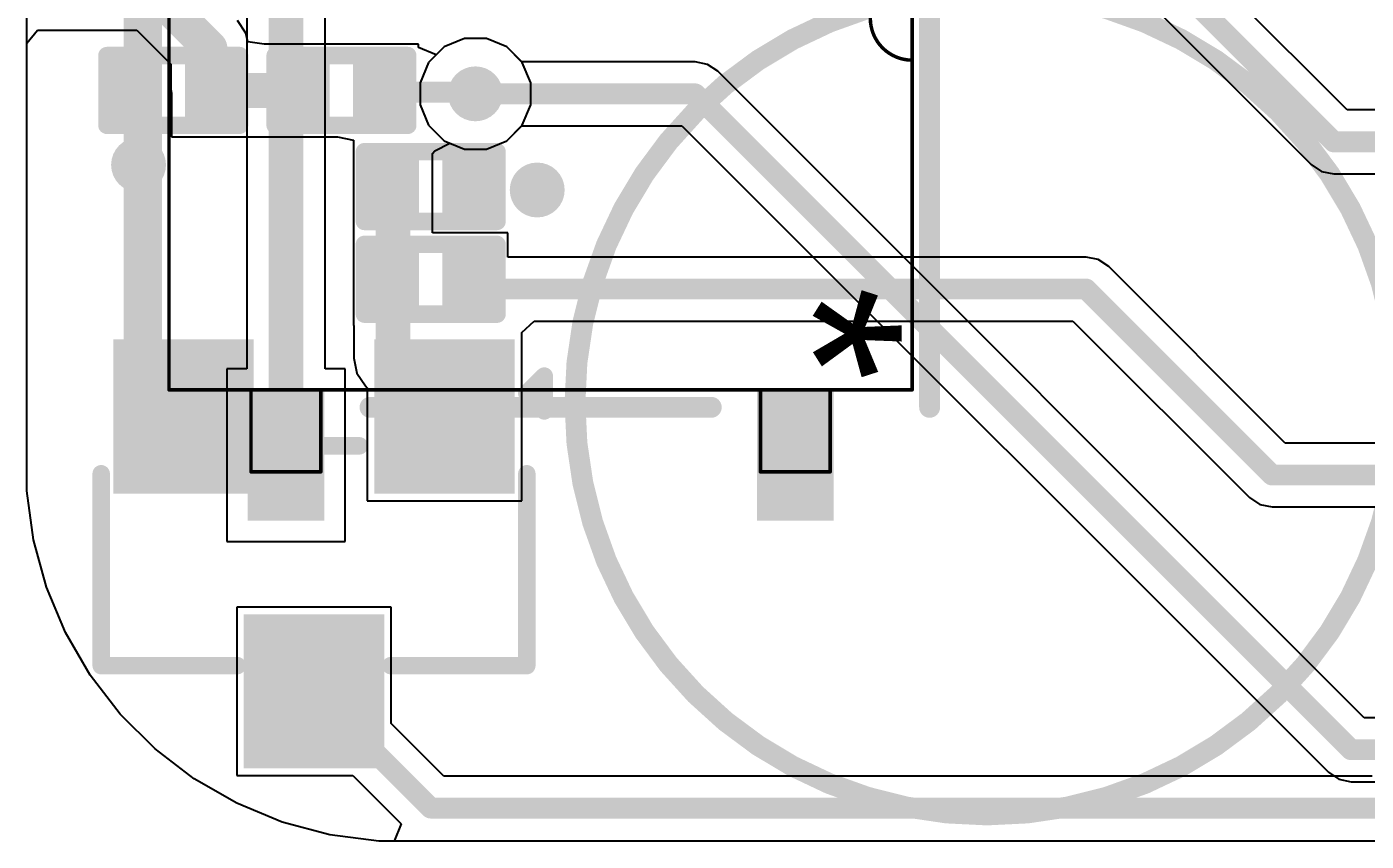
# Model space of a CAD drawing. Header units: inches. Extents: x -0.01 to 1.52, y -0.01 to 0.64.
# Drawn here: x 0.0102 to 0.3941, y 0.0102 to 0.2436 of the extents above; entities that cross this region are included whole.
import ezdxf

# ---------------------------------------------------------------- set-up
doc = ezdxf.new("R2010")
doc.units = ezdxf.units.IN
doc.header["$MEASUREMENT"] = 0
for name, color, linetype in [('Bottom Layer', 5, 'Continuous'), ('Bottom Overlay', 54, 'Continuous'), ('Bottom Paste', 16, 'Continuous'), ('Bottom Solder', 6, 'Continuous'), ('Mechanical 13', 56, 'Continuous'), ('Mechanical 15', 56, 'Continuous'), ('Top Layer', 1, 'Continuous'), ('Top Overlay', 2, 'Continuous'), ('Top Paste', 8, 'Continuous'), ('Top Solder', 216, 'Continuous'), ('Via Holes', 16, 'Continuous')]:
    doc.layers.add(name, color=color, linetype=linetype)
doc.styles.add('Arial', font='', dxfattribs={"height": 0.2})
doc.styles.get('Arial').set_extended_font_data('Arial')

# ---------------------------------------------------------------- blocks, each defined once
blk = doc.blocks.new('SMT_FS_B_1')
at = {"layer": 'Bottom Layer'}
for points in [[(-0.144, 0.084), (-0.1065, 0.084), (-0.1065, 0.062), (-0.144, 0.062)], [(0.1065, 0.084), (0.144, 0.084), (0.144, 0.062), (0.1065, 0.062)], [(-0.144, -0.062), (-0.1065, -0.062), (-0.1065, -0.084), (-0.144, -0.084)], [(0.1065, -0.062), (0.144, -0.062), (0.144, -0.084), (0.1065, -0.084)]]:
    blk.add_hatch(color=5, dxfattribs=at).paths.add_polyline_path(points)
at = {"layer": 'Bottom Paste'}
for points in [[(-0.144, 0.084), (-0.1065, 0.084), (-0.1065, 0.062), (-0.144, 0.062)], [(0.1065, 0.084), (0.144, 0.084), (0.144, 0.062), (0.1065, 0.062)], [(-0.144, -0.062), (-0.1065, -0.062), (-0.1065, -0.084), (-0.144, -0.084)], [(0.1065, -0.062), (0.144, -0.062), (0.144, -0.084), (0.1065, -0.084)]]:
    blk.add_hatch(color=16, dxfattribs=at).paths.add_polyline_path(points)
at = {"layer": 'Bottom Solder'}
for points in [[(-0.144, 0.084), (-0.1065, 0.084), (-0.1065, 0.062), (-0.144, 0.062)], [(0.1065, 0.084), (0.144, 0.084), (0.144, 0.062), (0.1065, 0.062)], [(-0.144, -0.062), (-0.1065, -0.062), (-0.1065, -0.084), (-0.144, -0.084)], [(0.1065, -0.062), (0.144, -0.062), (0.144, -0.084), (0.1065, -0.084)]]:
    blk.add_hatch(color=6, dxfattribs=at).paths.add_polyline_path(points)
at = {"layer": 'Bottom Overlay'}
for points in [[(-0.1115, 0.1115, 0.006, 0.006, 0), (0.1115, 0.1115, 0.006, 0.006, 0)], [(-0.1115, 0.0489, 0.006, 0.006, 0), (-0.1115, -0.0489, 0.006, 0.006, 0)], [(0.1115, 0.0489, 0.006, 0.006, 0), (0.1115, -0.0489, 0.006, 0.006, 0)], [(-0.1115, -0.1115, 0.006, 0.006, 0), (0.1115, -0.1115, 0.006, 0.006, 0)]]:
    blk.add_lwpolyline(points, format="xyseb", dxfattribs=at)
for points in [[(-0.113, 0.1115, 0.003, 0.003, 1), (-0.11, 0.1115, 0.003, 0.003, 1)], [(0.11, 0.1115, 0.003, 0.003, 1), (0.113, 0.1115, 0.003, 0.003, 1)], [(-0.113, 0.0489, 0.003, 0.003, 1), (-0.11, 0.0489, 0.003, 0.003, 1)], [(0.11, 0.0489, 0.003, 0.003, 1), (0.113, 0.0489, 0.003, 0.003, 1)], [(-0.113, -0.0489, 0.003, 0.003, 1), (-0.11, -0.0489, 0.003, 0.003, 1)], [(0.11, -0.0489, 0.003, 0.003, 1), (0.113, -0.0489, 0.003, 0.003, 1)], [(-0.113, -0.1115, 0.003, 0.003, 1), (-0.11, -0.1115, 0.003, 0.003, 1)], [(0.11, -0.1115, 0.003, 0.003, 1), (0.113, -0.1115, 0.003, 0.003, 1)]]:
    blk.add_lwpolyline(points, format="xyseb", close=True, dxfattribs=at)
at = {"layer": 'Mechanical 13'}
for points in [[(-0.1065, 0.1065, 0.001, 0.001, 0), (-0.1065, -0.1065, 0.001, 0.001, 0)], [(-0.1065, 0.1065, 0.001, 0.001, 0), (0.1065, 0.1065, 0.001, 0.001, 0)], [(0.1065, 0.1065, 0.001, 0.001, 0), (0.1065, -0.1065, 0.001, 0.001, 0)], [(-0.13, 0.083, 0.001, 0.001, 0), (-0.1065, 0.083, 0.001, 0.001, 0)], [(-0.13, 0.083, 0.001, 0.001, 0), (-0.13, 0.063, 0.001, 0.001, 0)], [(-0.1065, 0.083, 0.001, 0.001, 0), (-0.1065, 0.063, 0.001, 0.001, 0)], [(0.1065, 0.083, 0.001, 0.001, 0), (0.13, 0.083, 0.001, 0.001, 0)], [(0.1065, 0.083, 0.001, 0.001, 0), (0.1065, 0.063, 0.001, 0.001, 0)], [(0.13, 0.083, 0.001, 0.001, 0), (0.13, 0.063, 0.001, 0.001, 0)], [(-0.13, 0.063, 0.001, 0.001, 0), (-0.1065, 0.063, 0.001, 0.001, 0)], [(0.1065, 0.063, 0.001, 0.001, 0), (0.13, 0.063, 0.001, 0.001, 0)], [(-0.13, -0.063, 0.001, 0.001, 0), (-0.1065, -0.063, 0.001, 0.001, 0)], [(-0.13, -0.063, 0.001, 0.001, 0), (-0.13, -0.083, 0.001, 0.001, 0)], [(-0.1065, -0.063, 0.001, 0.001, 0), (-0.1065, -0.083, 0.001, 0.001, 0)], [(0.1065, -0.063, 0.001, 0.001, 0), (0.13, -0.063, 0.001, 0.001, 0)], [(0.1065, -0.063, 0.001, 0.001, 0), (0.1065, -0.083, 0.001, 0.001, 0)], [(0.13, -0.063, 0.001, 0.001, 0), (0.13, -0.083, 0.001, 0.001, 0)], [(-0.13, -0.083, 0.001, 0.001, 0), (-0.1065, -0.083, 0.001, 0.001, 0)], [(0.1065, -0.083, 0.001, 0.001, 0), (0.13, -0.083, 0.001, 0.001, 0)], [(-0.012, -0.1065, 0.001, 0.001, -1), (0.012, -0.1065, 0.001, 0.001, 0)], [(-0.1065, -0.1065, 0.001, 0.001, 0), (0.1065, -0.1065, 0.001, 0.001, 0)]]:
    blk.add_lwpolyline(points, format="xyseb", dxfattribs=at)
for points in [[(-0.10675, 0.1065, 0.0005, 0.0005, 1), (-0.10625, 0.1065, 0.0005, 0.0005, 1)], [(-0.10675, 0.1065, 0.0005, 0.0005, 1), (-0.10625, 0.1065, 0.0005, 0.0005, 1)], [(0.10625, 0.1065, 0.0005, 0.0005, 1), (0.10675, 0.1065, 0.0005, 0.0005, 1)], [(0.10625, 0.1065, 0.0005, 0.0005, 1), (0.10675, 0.1065, 0.0005, 0.0005, 1)], [(-0.13025, 0.083, 0.0005, 0.0005, 1), (-0.12975, 0.083, 0.0005, 0.0005, 1)], [(-0.13025, 0.083, 0.0005, 0.0005, 1), (-0.12975, 0.083, 0.0005, 0.0005, 1)], [(-0.10675, 0.083, 0.0005, 0.0005, 1), (-0.10625, 0.083, 0.0005, 0.0005, 1)], [(-0.10675, 0.083, 0.0005, 0.0005, 1), (-0.10625, 0.083, 0.0005, 0.0005, 1)], [(0.10625, 0.083, 0.0005, 0.0005, 1), (0.10675, 0.083, 0.0005, 0.0005, 1)], [(0.10625, 0.083, 0.0005, 0.0005, 1), (0.10675, 0.083, 0.0005, 0.0005, 1)], [(0.12975, 0.083, 0.0005, 0.0005, 1), (0.13025, 0.083, 0.0005, 0.0005, 1)], [(0.12975, 0.083, 0.0005, 0.0005, 1), (0.13025, 0.083, 0.0005, 0.0005, 1)], [(-0.13025, 0.063, 0.0005, 0.0005, 1), (-0.12975, 0.063, 0.0005, 0.0005, 1)], [(-0.13025, 0.063, 0.0005, 0.0005, 1), (-0.12975, 0.063, 0.0005, 0.0005, 1)], [(-0.10675, 0.063, 0.0005, 0.0005, 1), (-0.10625, 0.063, 0.0005, 0.0005, 1)], [(-0.10675, 0.063, 0.0005, 0.0005, 1), (-0.10625, 0.063, 0.0005, 0.0005, 1)], [(0.10625, 0.063, 0.0005, 0.0005, 1), (0.10675, 0.063, 0.0005, 0.0005, 1)], [(0.10625, 0.063, 0.0005, 0.0005, 1), (0.10675, 0.063, 0.0005, 0.0005, 1)], [(0.12975, 0.063, 0.0005, 0.0005, 1), (0.13025, 0.063, 0.0005, 0.0005, 1)], [(0.12975, 0.063, 0.0005, 0.0005, 1), (0.13025, 0.063, 0.0005, 0.0005, 1)], [(-0.13025, -0.063, 0.0005, 0.0005, 1), (-0.12975, -0.063, 0.0005, 0.0005, 1)], [(-0.13025, -0.063, 0.0005, 0.0005, 1), (-0.12975, -0.063, 0.0005, 0.0005, 1)], [(-0.10675, -0.063, 0.0005, 0.0005, 1), (-0.10625, -0.063, 0.0005, 0.0005, 1)], [(-0.10675, -0.063, 0.0005, 0.0005, 1), (-0.10625, -0.063, 0.0005, 0.0005, 1)], [(0.10625, -0.063, 0.0005, 0.0005, 1), (0.10675, -0.063, 0.0005, 0.0005, 1)], [(0.10625, -0.063, 0.0005, 0.0005, 1), (0.10675, -0.063, 0.0005, 0.0005, 1)], [(0.12975, -0.063, 0.0005, 0.0005, 1), (0.13025, -0.063, 0.0005, 0.0005, 1)], [(0.12975, -0.063, 0.0005, 0.0005, 1), (0.13025, -0.063, 0.0005, 0.0005, 1)], [(-0.13025, -0.083, 0.0005, 0.0005, 1), (-0.12975, -0.083, 0.0005, 0.0005, 1)], [(-0.13025, -0.083, 0.0005, 0.0005, 1), (-0.12975, -0.083, 0.0005, 0.0005, 1)], [(-0.10675, -0.083, 0.0005, 0.0005, 1), (-0.10625, -0.083, 0.0005, 0.0005, 1)], [(-0.10675, -0.083, 0.0005, 0.0005, 1), (-0.10625, -0.083, 0.0005, 0.0005, 1)], [(0.10625, -0.083, 0.0005, 0.0005, 1), (0.10675, -0.083, 0.0005, 0.0005, 1)], [(0.10625, -0.083, 0.0005, 0.0005, 1), (0.10675, -0.083, 0.0005, 0.0005, 1)], [(0.12975, -0.083, 0.0005, 0.0005, 1), (0.13025, -0.083, 0.0005, 0.0005, 1)], [(0.12975, -0.083, 0.0005, 0.0005, 1), (0.13025, -0.083, 0.0005, 0.0005, 1)], [(-0.10675, -0.1065, 0.0005, 0.0005, 1), (-0.10625, -0.1065, 0.0005, 0.0005, 1)], [(-0.10675, -0.1065, 0.0005, 0.0005, 1), (-0.10625, -0.1065, 0.0005, 0.0005, 1)], [(-0.01225, -0.1065, 0.0005, 0.0005, 1), (-0.01175, -0.1065, 0.0005, 0.0005, 1)], [(0.01175, -0.1065, 0.0005, 0.0005, 1), (0.01225, -0.1065, 0.0005, 0.0005, 1)], [(0.10625, -0.1065, 0.0005, 0.0005, 1), (0.10675, -0.1065, 0.0005, 0.0005, 1)], [(0.10625, -0.1065, 0.0005, 0.0005, 1), (0.10675, -0.1065, 0.0005, 0.0005, 1)]]:
    blk.add_lwpolyline(points, format="xyseb", close=True, dxfattribs=at)
at = {"layer": 'Mechanical 15'}
blk.add_lwpolyline([(-0.1165, 0.1165, 0.006, 0.006, 0), (0.1165, 0.1165, 0.006, 0.006, 0)], format="xyseb", dxfattribs=at)
for points in [[(-0.118, 0.1165, 0.003, 0.003, 1), (-0.115, 0.1165, 0.003, 0.003, 1)], [(0.115, 0.1165, 0.003, 0.003, 1), (0.118, 0.1165, 0.003, 0.003, 1)]]:
    blk.add_lwpolyline(points, format="xyseb", close=True, dxfattribs=at)
at = {"layer": 'Mechanical 13', "style": 'Arial', "text_generation_flag": 2}
blk.add_text('*', height=0.05, rotation=180, dxfattribs=at).set_placement((-0.104, -0.0535))
blk = doc.blocks.new('SOT_23_17')
at = {"layer": 'Top Layer'}
for points in [[(-0.01614, 0.05748), (0.01614, 0.05748), (0.01614, 0.02126), (-0.01614, 0.02126)], [(-0.05354, -0.02126), (-0.02126, -0.02126), (-0.02126, -0.05748), (-0.05354, -0.05748)], [(0.02126, -0.02126), (0.05354, -0.02126), (0.05354, -0.05748), (0.02126, -0.05748)]]:
    blk.add_hatch(color=1, dxfattribs=at).paths.add_polyline_path(points)
at = {"layer": 'Top Paste'}
for points in [[(-0.01614, 0.05748), (0.01614, 0.05748), (0.01614, 0.02126), (-0.01614, 0.02126)], [(-0.05354, -0.02126), (-0.02126, -0.02126), (-0.02126, -0.05748), (-0.05354, -0.05748)], [(0.02126, -0.02126), (0.05354, -0.02126), (0.05354, -0.05748), (0.02126, -0.05748)]]:
    blk.add_hatch(color=8, dxfattribs=at).paths.add_polyline_path(points)
at = {"layer": 'Top Solder'}
for points in [[(-0.02014, 0.06148), (0.02014, 0.06148), (0.02014, 0.01726), (-0.02014, 0.01726)], [(-0.05754, -0.01726), (-0.01726, -0.01726), (-0.01726, -0.06148), (-0.05754, -0.06148)], [(0.01726, -0.01726), (0.05754, -0.01726), (0.05754, -0.06148), (0.01726, -0.06148)]]:
    blk.add_hatch(color=216, dxfattribs=at).paths.add_polyline_path(points)
at = {"layer": 'Top Overlay'}
for points in [[(-0.061, 0.032, 0.005, 0.005, 0), (-0.061, -0.023, 0.005, 0.005, 0)], [(-0.022, 0.032, 0.005, 0.005, 0), (-0.061, 0.032, 0.005, 0.005, 0)], [(0.061, 0.032, 0.005, 0.005, 0), (0.022, 0.032, 0.005, 0.005, 0)], [(0.061, 0.032, 0.005, 0.005, 0), (0.061, -0.023, 0.005, 0.005, 0)], [(0.013, -0.031, 0.005, 0.005, 0), (-0.013, -0.031, 0.005, 0.005, 0)], [(-0.061, -0.046, 0.005, 0.005, 0), (-0.066, -0.041, 0.005, 0.005, 0)], [(-0.066, -0.041, 0.005, 0.005, 0), (-0.066, -0.051, 0.005, 0.005, 0)], [(-0.061, -0.046, 0.005, 0.005, 0), (-0.066, -0.051, 0.005, 0.005, 0)]]:
    blk.add_lwpolyline(points, format="xyseb", dxfattribs=at)
for points in [[(-0.06225, 0.032, 0.0025, 0.0025, 1), (-0.05975, 0.032, 0.0025, 0.0025, 1)], [(-0.06225, 0.032, 0.0025, 0.0025, 1), (-0.05975, 0.032, 0.0025, 0.0025, 1)], [(-0.02325, 0.032, 0.0025, 0.0025, 1), (-0.02075, 0.032, 0.0025, 0.0025, 1)], [(0.02075, 0.032, 0.0025, 0.0025, 1), (0.02325, 0.032, 0.0025, 0.0025, 1)], [(0.05975, 0.032, 0.0025, 0.0025, 1), (0.06225, 0.032, 0.0025, 0.0025, 1)], [(0.05975, 0.032, 0.0025, 0.0025, 1), (0.06225, 0.032, 0.0025, 0.0025, 1)], [(-0.06225, -0.023, 0.0025, 0.0025, 1), (-0.05975, -0.023, 0.0025, 0.0025, 1)], [(0.05975, -0.023, 0.0025, 0.0025, 1), (0.06225, -0.023, 0.0025, 0.0025, 1)], [(-0.01425, -0.031, 0.0025, 0.0025, 1), (-0.01175, -0.031, 0.0025, 0.0025, 1)], [(0.01175, -0.031, 0.0025, 0.0025, 1), (0.01425, -0.031, 0.0025, 0.0025, 1)], [(-0.06725, -0.041, 0.0025, 0.0025, 1), (-0.06475, -0.041, 0.0025, 0.0025, 1)], [(-0.06725, -0.041, 0.0025, 0.0025, 1), (-0.06475, -0.041, 0.0025, 0.0025, 1)], [(-0.06225, -0.046, 0.0025, 0.0025, 1), (-0.05975, -0.046, 0.0025, 0.0025, 1)], [(-0.06225, -0.046, 0.0025, 0.0025, 1), (-0.05975, -0.046, 0.0025, 0.0025, 1)], [(-0.06725, -0.051, 0.0025, 0.0025, 1), (-0.06475, -0.051, 0.0025, 0.0025, 1)], [(-0.06725, -0.051, 0.0025, 0.0025, 1), (-0.06475, -0.051, 0.0025, 0.0025, 1)]]:
    blk.add_lwpolyline(points, format="xyseb", close=True, dxfattribs=at)
blk = doc.blocks.new('R___0201_27')
at = {"layer": 'Top Layer'}
for points in [[(-0.01614, 0.00728), (-0.00551, 0.00728), (-0.00551, -0.00728), (-0.01614, -0.00728)], [(0.00551, 0.00728), (0.01614, 0.00728), (0.01614, -0.00728), (0.00551, -0.00728)]]:
    blk.add_hatch(color=1, dxfattribs=at).paths.add_polyline_path(points)
at = {"layer": 'Top Paste'}
for points in [[(-0.01614, 0.00728), (-0.00551, 0.00728), (-0.00551, -0.00728), (-0.01614, -0.00728)], [(0.00551, 0.00728), (0.01614, 0.00728), (0.01614, -0.00728), (0.00551, -0.00728)]]:
    blk.add_hatch(color=8, dxfattribs=at).paths.add_polyline_path(points)
at = {"layer": 'Top Solder'}
for points in [[(-0.01831, 0.00945), (-0.00335, 0.00945), (-0.00335, -0.00945), (-0.01831, -0.00945)], [(0.00335, 0.00945), (0.01831, 0.00945), (0.01831, -0.00945), (0.00335, -0.00945)]]:
    blk.add_hatch(color=216, dxfattribs=at).paths.add_polyline_path(points)
at = {"layer": 'Top Overlay'}
for points in [[(-0.019, 0.01, 0.005, 0.005, 0), (0.019, 0.01, 0.005, 0.005, 0)], [(-0.019, -0.01, 0.005, 0.005, 0), (-0.019, 0.01, 0.005, 0.005, 0)], [(0.019, -0.01, 0.005, 0.005, 0), (0.019, 0.01, 0.005, 0.005, 0)], [(-0.019, -0.01, 0.005, 0.005, 0), (0.019, -0.01, 0.005, 0.005, 0)]]:
    blk.add_lwpolyline(points, format="xyseb", dxfattribs=at)
for points in [[(-0.02025, 0.01, 0.0025, 0.0025, 1), (-0.01775, 0.01, 0.0025, 0.0025, 1)], [(-0.02025, 0.01, 0.0025, 0.0025, 1), (-0.01775, 0.01, 0.0025, 0.0025, 1)], [(0.01775, 0.01, 0.0025, 0.0025, 1), (0.02025, 0.01, 0.0025, 0.0025, 1)], [(0.01775, 0.01, 0.0025, 0.0025, 1), (0.02025, 0.01, 0.0025, 0.0025, 1)], [(-0.02025, -0.01, 0.0025, 0.0025, 1), (-0.01775, -0.01, 0.0025, 0.0025, 1)], [(-0.02025, -0.01, 0.0025, 0.0025, 1), (-0.01775, -0.01, 0.0025, 0.0025, 1)], [(0.01775, -0.01, 0.0025, 0.0025, 1), (0.02025, -0.01, 0.0025, 0.0025, 1)], [(0.01775, -0.01, 0.0025, 0.0025, 1), (0.02025, -0.01, 0.0025, 0.0025, 1)]]:
    blk.add_lwpolyline(points, format="xyseb", close=True, dxfattribs=at)
blk = doc.blocks.new('R___0201_28')
at = {"layer": 'Top Layer'}
for points in [[(-0.01614, 0.00728), (-0.00551, 0.00728), (-0.00551, -0.00728), (-0.01614, -0.00728)], [(0.00551, 0.00728), (0.01614, 0.00728), (0.01614, -0.00728), (0.00551, -0.00728)]]:
    blk.add_hatch(color=1, dxfattribs=at).paths.add_polyline_path(points)
at = {"layer": 'Top Paste'}
for points in [[(-0.01614, 0.00728), (-0.00551, 0.00728), (-0.00551, -0.00728), (-0.01614, -0.00728)], [(0.00551, 0.00728), (0.01614, 0.00728), (0.01614, -0.00728), (0.00551, -0.00728)]]:
    blk.add_hatch(color=8, dxfattribs=at).paths.add_polyline_path(points)
at = {"layer": 'Top Solder'}
for points in [[(-0.01831, 0.00945), (-0.00335, 0.00945), (-0.00335, -0.00945), (-0.01831, -0.00945)], [(0.00335, 0.00945), (0.01831, 0.00945), (0.01831, -0.00945), (0.00335, -0.00945)]]:
    blk.add_hatch(color=216, dxfattribs=at).paths.add_polyline_path(points)
at = {"layer": 'Top Overlay'}
for points in [[(0.019, 0.01, 0.005, 0.005, 0), (-0.019, 0.01, 0.005, 0.005, 0)], [(-0.019, 0.01, 0.005, 0.005, 0), (-0.019, -0.01, 0.005, 0.005, 0)], [(0.019, 0.01, 0.005, 0.005, 0), (0.019, -0.01, 0.005, 0.005, 0)], [(0.019, -0.01, 0.005, 0.005, 0), (-0.019, -0.01, 0.005, 0.005, 0)]]:
    blk.add_lwpolyline(points, format="xyseb", dxfattribs=at)
for points in [[(-0.02025, 0.01, 0.0025, 0.0025, 1), (-0.01775, 0.01, 0.0025, 0.0025, 1)], [(-0.02025, 0.01, 0.0025, 0.0025, 1), (-0.01775, 0.01, 0.0025, 0.0025, 1)], [(0.01775, 0.01, 0.0025, 0.0025, 1), (0.02025, 0.01, 0.0025, 0.0025, 1)], [(0.01775, 0.01, 0.0025, 0.0025, 1), (0.02025, 0.01, 0.0025, 0.0025, 1)], [(-0.02025, -0.01, 0.0025, 0.0025, 1), (-0.01775, -0.01, 0.0025, 0.0025, 1)], [(-0.02025, -0.01, 0.0025, 0.0025, 1), (-0.01775, -0.01, 0.0025, 0.0025, 1)], [(0.01775, -0.01, 0.0025, 0.0025, 1), (0.02025, -0.01, 0.0025, 0.0025, 1)], [(0.01775, -0.01, 0.0025, 0.0025, 1), (0.02025, -0.01, 0.0025, 0.0025, 1)]]:
    blk.add_lwpolyline(points, format="xyseb", close=True, dxfattribs=at)
blk = doc.blocks.new('R___0201_31')
at = {"layer": 'Top Layer'}
for points in [[(-0.01614, 0.00728), (-0.00551, 0.00728), (-0.00551, -0.00728), (-0.01614, -0.00728)], [(0.00551, 0.00728), (0.01614, 0.00728), (0.01614, -0.00728), (0.00551, -0.00728)]]:
    blk.add_hatch(color=1, dxfattribs=at).paths.add_polyline_path(points)
at = {"layer": 'Top Paste'}
for points in [[(-0.01614, 0.00728), (-0.00551, 0.00728), (-0.00551, -0.00728), (-0.01614, -0.00728)], [(0.00551, 0.00728), (0.01614, 0.00728), (0.01614, -0.00728), (0.00551, -0.00728)]]:
    blk.add_hatch(color=8, dxfattribs=at).paths.add_polyline_path(points)
at = {"layer": 'Top Solder'}
for points in [[(-0.01831, 0.00945), (-0.00335, 0.00945), (-0.00335, -0.00945), (-0.01831, -0.00945)], [(0.00335, 0.00945), (0.01831, 0.00945), (0.01831, -0.00945), (0.00335, -0.00945)]]:
    blk.add_hatch(color=216, dxfattribs=at).paths.add_polyline_path(points)
at = {"layer": 'Top Overlay'}
for points in [[(0.019, 0.01, 0.005, 0.005, 0), (-0.019, 0.01, 0.005, 0.005, 0)], [(-0.019, 0.01, 0.005, 0.005, 0), (-0.019, -0.01, 0.005, 0.005, 0)], [(0.019, 0.01, 0.005, 0.005, 0), (0.019, -0.01, 0.005, 0.005, 0)], [(0.019, -0.01, 0.005, 0.005, 0), (-0.019, -0.01, 0.005, 0.005, 0)]]:
    blk.add_lwpolyline(points, format="xyseb", dxfattribs=at)
for points in [[(-0.02025, 0.01, 0.0025, 0.0025, 1), (-0.01775, 0.01, 0.0025, 0.0025, 1)], [(-0.02025, 0.01, 0.0025, 0.0025, 1), (-0.01775, 0.01, 0.0025, 0.0025, 1)], [(0.01775, 0.01, 0.0025, 0.0025, 1), (0.02025, 0.01, 0.0025, 0.0025, 1)], [(0.01775, 0.01, 0.0025, 0.0025, 1), (0.02025, 0.01, 0.0025, 0.0025, 1)], [(-0.02025, -0.01, 0.0025, 0.0025, 1), (-0.01775, -0.01, 0.0025, 0.0025, 1)], [(-0.02025, -0.01, 0.0025, 0.0025, 1), (-0.01775, -0.01, 0.0025, 0.0025, 1)], [(0.01775, -0.01, 0.0025, 0.0025, 1), (0.02025, -0.01, 0.0025, 0.0025, 1)], [(0.01775, -0.01, 0.0025, 0.0025, 1), (0.02025, -0.01, 0.0025, 0.0025, 1)]]:
    blk.add_lwpolyline(points, format="xyseb", close=True, dxfattribs=at)
blk = doc.blocks.new('R___0201_32')
at = {"layer": 'Top Layer'}
for points in [[(-0.01614, 0.00728), (-0.00551, 0.00728), (-0.00551, -0.00728), (-0.01614, -0.00728)], [(0.00551, 0.00728), (0.01614, 0.00728), (0.01614, -0.00728), (0.00551, -0.00728)]]:
    blk.add_hatch(color=1, dxfattribs=at).paths.add_polyline_path(points)
at = {"layer": 'Top Paste'}
for points in [[(-0.01614, 0.00728), (-0.00551, 0.00728), (-0.00551, -0.00728), (-0.01614, -0.00728)], [(0.00551, 0.00728), (0.01614, 0.00728), (0.01614, -0.00728), (0.00551, -0.00728)]]:
    blk.add_hatch(color=8, dxfattribs=at).paths.add_polyline_path(points)
at = {"layer": 'Top Solder'}
for points in [[(-0.01831, 0.00945), (-0.00335, 0.00945), (-0.00335, -0.00945), (-0.01831, -0.00945)], [(0.00335, 0.00945), (0.01831, 0.00945), (0.01831, -0.00945), (0.00335, -0.00945)]]:
    blk.add_hatch(color=216, dxfattribs=at).paths.add_polyline_path(points)
at = {"layer": 'Top Overlay'}
for points in [[(-0.019, 0.01, 0.005, 0.005, 0), (-0.019, -0.01, 0.005, 0.005, 0)], [(0.019, 0.01, 0.005, 0.005, 0), (-0.019, 0.01, 0.005, 0.005, 0)], [(0.019, 0.01, 0.005, 0.005, 0), (0.019, -0.01, 0.005, 0.005, 0)], [(0.019, -0.01, 0.005, 0.005, 0), (-0.019, -0.01, 0.005, 0.005, 0)]]:
    blk.add_lwpolyline(points, format="xyseb", dxfattribs=at)
for points in [[(-0.02025, 0.01, 0.0025, 0.0025, 1), (-0.01775, 0.01, 0.0025, 0.0025, 1)], [(-0.02025, 0.01, 0.0025, 0.0025, 1), (-0.01775, 0.01, 0.0025, 0.0025, 1)], [(0.01775, 0.01, 0.0025, 0.0025, 1), (0.02025, 0.01, 0.0025, 0.0025, 1)], [(0.01775, 0.01, 0.0025, 0.0025, 1), (0.02025, 0.01, 0.0025, 0.0025, 1)], [(-0.02025, -0.01, 0.0025, 0.0025, 1), (-0.01775, -0.01, 0.0025, 0.0025, 1)], [(-0.02025, -0.01, 0.0025, 0.0025, 1), (-0.01775, -0.01, 0.0025, 0.0025, 1)], [(0.01775, -0.01, 0.0025, 0.0025, 1), (0.02025, -0.01, 0.0025, 0.0025, 1)], [(0.01775, -0.01, 0.0025, 0.0025, 1), (0.02025, -0.01, 0.0025, 0.0025, 1)]]:
    blk.add_lwpolyline(points, format="xyseb", close=True, dxfattribs=at)

msp = doc.modelspace()

# ---------------------------------------------------------------- hatches: boundary and pattern name
at = {"layer": 'Bottom Layer'}
h = msp.add_hatch(color=5, dxfattribs=at)
edge = h.paths.add_edge_path()
edge.add_arc((0.13878, 0.22441), 0.00787, 0, 360)
h = msp.add_hatch(color=5, dxfattribs=at)
edge = h.paths.add_edge_path()
edge.add_arc((0.04223, 0.20405), 0.00787, 0, 360)
h = msp.add_hatch(color=5, dxfattribs=at)
edge = h.paths.add_edge_path()
edge.add_arc((0.1565, 0.19685), 0.00787, 0, 360)
at = {"layer": 'Top Layer'}
h = msp.add_hatch(color=1, dxfattribs=at)
edge = h.paths.add_edge_path()
edge.add_arc((0.13878, 0.22441), 0.00787, 0, 360)
h = msp.add_hatch(color=1, dxfattribs=at)
edge = h.paths.add_edge_path()
edge.add_arc((0.04223, 0.20405), 0.00787, 0, 360)
h = msp.add_hatch(color=1, dxfattribs=at)
edge = h.paths.add_edge_path()
edge.add_arc((0.1565, 0.19685), 0.00787, 0, 360)
at = {"layer": 'Via Holes'}
h = msp.add_hatch(color=7, dxfattribs=at)
edge = h.paths.add_edge_path()
edge.add_arc((0.13878, 0.22441), 0.00394, 0, 360)
h = msp.add_hatch(color=7, dxfattribs=at)
edge = h.paths.add_edge_path()
edge.add_arc((0.04223, 0.20405), 0.00394, 0, 360)
h = msp.add_hatch(color=7, dxfattribs=at)
edge = h.paths.add_edge_path()
edge.add_arc((0.1565, 0.19685), 0.00394, 0, 360)

# ---------------------------------------------------------------- linework, layer by layer
at = {"layer": 'Bottom Layer'}
for p, q in [((0.0102, 0.11762), (0.0102, 0.37402)), ((0.38863, 0.21978), (0.26927, 0.33915)), ((0.07328, 0.33661), (0.07328, 0.14555)), ((0.09568, 0.14555), (0.09568, 0.32352)), ((0.259, 0.32352), (0.37837, 0.20416)), ((0.13562, 0.24028), (0.12979, 0.23786)), ((0.14194, 0.24028), (0.13562, 0.24028)), ((0.14777, 0.23786), (0.14194, 0.24028)), ((0.12979, 0.23786), (0.12533, 0.2334)), ((0.15207, 0.23356), (0.14777, 0.23786)), ((0.12533, 0.2334), (0.12291, 0.22757)), ((0.20177, 0.23356), (0.15207, 0.23356)), ((0.20527, 0.23286), (0.20177, 0.23356)), ((0.20177, 0.23356), (0.20177, 0.23356)), ((0.20824, 0.23088), (0.20527, 0.23286)), ((0.39355, 0.04557), (0.20824, 0.23088)), ((0.12291, 0.22757), (0.12291, 0.22125)), ((0.12291, 0.22125), (0.12533, 0.21542)), ((0.57972, 0.21978), (0.38863, 0.21978)), ((0.12533, 0.21542), (0.12979, 0.21096)), ((0.14777, 0.21096), (0.15207, 0.21526)), ((0.15207, 0.21526), (0.19798, 0.21526)), ((0.19798, 0.21526), (0.38329, 0.02995)), ((0.12979, 0.21096), (0.13562, 0.20854)), ((0.13562, 0.20854), (0.14194, 0.20854)), ((0.14194, 0.20854), (0.14777, 0.21096)), ((0.37837, 0.20416), (0.37837, 0.20416)), ((0.37837, 0.20416), (0.38134, 0.20217)), ((0.38134, 0.20217), (0.38484, 0.20148)), ((0.38484, 0.20148), (0.57571, 0.20148)), ((0.07328, 0.14555), (0.0675, 0.14555)), ((0.0675, 0.14555), (0.0675, 0.09608)), ((0.10146, 0.14555), (0.09568, 0.14555)), ((0.10146, 0.09608), (0.10146, 0.14555)), ((0.01023, 0.11059), (0.0102, 0.11762)), ((0.01212, 0.09661), (0.01023, 0.11059)), ((0.01582, 0.083), (0.01212, 0.09661)), ((0.0675, 0.09608), (0.10146, 0.09608)), ((0.02126, 0.06998), (0.01582, 0.083)), ((0.02835, 0.05778), (0.02126, 0.06998)), ((0.03697, 0.04661), (0.02835, 0.05778)), ((0.04697, 0.03666), (0.03697, 0.04661)), ((0.45845, 0.04557), (0.39355, 0.04557)), ((0.05817, 0.02809), (0.04697, 0.03666)), ((0.0704, 0.02106), (0.05817, 0.02809)), ((0.38329, 0.02995), (0.38329, 0.02995)), ((0.38329, 0.02995), (0.38626, 0.02796)), ((0.38626, 0.02796), (0.38976, 0.02726)), ((0.38976, 0.02726), (0.38976, 0.02726)), ((0.38976, 0.02726), (0.46515, 0.02726)), ((0.08344, 0.01567), (0.0704, 0.02106)), ((0.09707, 0.01203), (0.08344, 0.01567)), ((0.11106, 0.0102), (0.09707, 0.01203)), ((0.11811, 0.0102), (0.11106, 0.0102)), ((0.50281, 0.0102), (0.11811, 0.0102))]:
    msp.add_line(p, q, dxfattribs=at)
for points in [[(0.08448, 0.12081, 0.01, 0.01, 0), (0.08448, 0.33661, 0.01, 0.01, 0)], [(0.2628, 0.33268, 0.00598, 0.00598, 0), (0.38484, 0.21063, 0.00598, 0.00598, 0)], [(0.13878, 0.22441, 0.00598, 0.00598, 0), (0.20177, 0.22441, 0.00598, 0.00598, 0)], [(0.20177, 0.22441, 0.00598, 0.00598, 0), (0.38976, 0.03642, 0.00598, 0.00598, 0)], [(0.38484, 0.21063, 0.00598, 0.00598, 0), (0.57972, 0.21063, 0.00598, 0.00598, 0)], [(0.38976, 0.03642, 0.00598, 0.00598, 0), (0.46515, 0.03642, 0.00598, 0.00598, 0)]]:
    msp.add_lwpolyline(points, format="xyseb", dxfattribs=at)
for points in [[(0.13728, 0.22441, 0.00299, 0.00299, 1), (0.14028, 0.22441, 0.00299, 0.00299, 1)], [(0.20028, 0.22441, 0.00299, 0.00299, 1), (0.20327, 0.22441, 0.00299, 0.00299, 1)], [(0.20028, 0.22441, 0.00299, 0.00299, 1), (0.20327, 0.22441, 0.00299, 0.00299, 1)], [(0.38335, 0.21063, 0.00299, 0.00299, 1), (0.38634, 0.21063, 0.00299, 0.00299, 1)], [(0.38335, 0.21063, 0.00299, 0.00299, 1), (0.38634, 0.21063, 0.00299, 0.00299, 1)], [(0.08198, 0.12081, 0.005, 0.005, 1), (0.08698, 0.12081, 0.005, 0.005, 1)], [(0.38827, 0.03642, 0.00299, 0.00299, 1), (0.39126, 0.03642, 0.00299, 0.00299, 1)], [(0.38827, 0.03642, 0.00299, 0.00299, 1), (0.39126, 0.03642, 0.00299, 0.00299, 1)]]:
    msp.add_lwpolyline(points, format="xyseb", close=True, dxfattribs=at)
at = {"layer": 'Top Layer'}
for p, q in [((0.0102, 0.23893), (0.01331, 0.24264)), ((0.01331, 0.24264), (0.0152, 0.24264)), ((0.0152, 0.24264), (0.04172, 0.24264)), ((0.04172, 0.24264), (0.05148, 0.23288)), ((0.07302, 0.24181), (0.0706, 0.24544)), ((0.0102, 0.11762), (0.0102, 0.23893)), ((0.07353, 0.23928), (0.07302, 0.24181)), ((0.07827, 0.23866), (0.07353, 0.23928)), ((0.12252, 0.23866), (0.07827, 0.23866)), ((0.07827, 0.23866), (0.07827, 0.23866)), ((0.12252, 0.23766), (0.12252, 0.23866)), ((0.13562, 0.24028), (0.12979, 0.23786)), ((0.14194, 0.24028), (0.13562, 0.24028)), ((0.14777, 0.23786), (0.14194, 0.24028)), ((0.12752, 0.23559), (0.12252, 0.23766)), ((0.12979, 0.23786), (0.12752, 0.23559)), ((0.15223, 0.2334), (0.14777, 0.23786)), ((0.05148, 0.23288), (0.05148, 0.22571)), ((0.15465, 0.22757), (0.15223, 0.2334)), ((0.15465, 0.22125), (0.15465, 0.22757)), ((0.05148, 0.22571), (0.05169, 0.22463)), ((0.05169, 0.22463), (0.05169, 0.21213)), ((0.15223, 0.21542), (0.15465, 0.22125)), ((0.14777, 0.21096), (0.15223, 0.21542)), ((0.05169, 0.21213), (0.07429, 0.21213)), ((0.07429, 0.21213), (0.07429, 0.21213)), ((0.07429, 0.21213), (0.07827, 0.21213)), ((0.07827, 0.21213), (0.07827, 0.21213)), ((0.07827, 0.21213), (0.09928, 0.21213)), ((0.09928, 0.21213), (0.10386, 0.2111)), ((0.10386, 0.2111), (0.10386, 0.20713)), ((0.12646, 0.20734), (0.12718, 0.20812)), ((0.12646, 0.18457), (0.12646, 0.20734)), ((0.12718, 0.20812), (0.13146, 0.21027)), ((0.13146, 0.21027), (0.13562, 0.20854)), ((0.13562, 0.20854), (0.14194, 0.20854)), ((0.14194, 0.20854), (0.14777, 0.21096)), ((0.10386, 0.20713), (0.10386, 0.18953)), ((0.10386, 0.18953), (0.10386, 0.18457)), ((0.10386, 0.18457), (0.10386, 0.18457)), ((0.10386, 0.18457), (0.10386, 0.18453)), ((0.10386, 0.18453), (0.10386, 0.18453)), ((0.10386, 0.18453), (0.10386, 0.15799)), ((0.13144, 0.18453), (0.12646, 0.18457)), ((0.14811, 0.18453), (0.13144, 0.18453)), ((0.14811, 0.17761), (0.14811, 0.18453)), ((0.31383, 0.17761), (0.14811, 0.17761)), ((0.31733, 0.17691), (0.31383, 0.17761)), ((0.31383, 0.17761), (0.31383, 0.17761)), ((0.3203, 0.17493), (0.31733, 0.17691)), ((0.37091, 0.12431), (0.3203, 0.17493)), ((0.10386, 0.15799), (0.10396, 0.15799)), ((0.10396, 0.15799), (0.10396, 0.14862)), ((0.15205, 0.15598), (0.15567, 0.1593)), ((0.15567, 0.1593), (0.31004, 0.1593)), ((0.31004, 0.1593), (0.36065, 0.10869)), ((0.15205, 0.1078), (0.15205, 0.15598)), ((0.10396, 0.14862), (0.10481, 0.14434)), ((0.10481, 0.14434), (0.10724, 0.1407)), ((0.10724, 0.1407), (0.1078, 0.14015)), ((0.1078, 0.14015), (0.1078, 0.1078)), ((0.39825, 0.12431), (0.37091, 0.12431)), ((0.01023, 0.11059), (0.0102, 0.11762)), ((0.01212, 0.09661), (0.01023, 0.11059)), ((0.1078, 0.1078), (0.15205, 0.1078)), ((0.36065, 0.10869), (0.36362, 0.1067)), ((0.36362, 0.1067), (0.36712, 0.10601)), ((0.36712, 0.10601), (0.36712, 0.10601)), ((0.36712, 0.10601), (0.42089, 0.10601)), ((0.01582, 0.083), (0.01212, 0.09661)), ((0.02126, 0.06998), (0.01582, 0.083)), ((0.11465, 0.07724), (0.07039, 0.07724)), ((0.07039, 0.07724), (0.07039, 0.02906)), ((0.11465, 0.04397), (0.11465, 0.07724)), ((0.02835, 0.05778), (0.02126, 0.06998)), ((0.03697, 0.04661), (0.02835, 0.05778)), ((0.04697, 0.03666), (0.03697, 0.04661)), ((0.12978, 0.02884), (0.11465, 0.04397)), ((0.05817, 0.02809), (0.04697, 0.03666)), ((0.0704, 0.02106), (0.05817, 0.02809)), ((0.07039, 0.02906), (0.10367, 0.02906)), ((0.10367, 0.02906), (0.11753, 0.0152)), ((0.39587, 0.02884), (0.12978, 0.02884)), ((0.08344, 0.01567), (0.0704, 0.02106)), ((0.09707, 0.01203), (0.08344, 0.01567)), ((0.11106, 0.0102), (0.09707, 0.01203)), ((0.11753, 0.0152), (0.11546, 0.0102)), ((0.11546, 0.0102), (0.11106, 0.0102))]:
    msp.add_line(p, q, dxfattribs=at)
for points in [[(0.03543, 0.26476, 0.01, 0.01, 0), (0.06268, 0.23752, 0.01, 0.01, 0)], [(0.06268, 0.22571, 0.01, 0.01, 0), (0.06268, 0.23752, 0.01, 0.01, 0)], [(0.06268, 0.22571, 0.01, 0.01, 0), (0.06299, 0.22539, 0.01, 0.01, 0)], [(0.06299, 0.22539, 0.01, 0.01, 0), (0.08957, 0.22539, 0.01, 0.01, 0)], [(0.11122, 0.22522, 0.01, 0.01, 0), (0.11122, 0.22539, 0.01, 0.01, 0)], [(0.11122, 0.22522, 0.01, 0.01, 0), (0.11154, 0.2249, 0.01, 0.01, 0)], [(0.11154, 0.2249, 0.00598, 0.00598, 0), (0.13829, 0.2249, 0.00598, 0.00598, 0)], [(0.13829, 0.2249, 0.01, 0.01, 0), (0.13878, 0.22441, 0.01, 0.01, 0)], [(0.11516, 0.17126, 0.01, 0.01, 0), (0.11516, 0.19783, 0.01, 0.01, 0)], [(0.11516, 0.14862, 0.01, 0.01, 0), (0.11516, 0.17126, 0.01, 0.01, 0)], [(0.13681, 0.17078, 0.00598, 0.00598, 0), (0.13681, 0.17126, 0.00598, 0.00598, 0)], [(0.13681, 0.17078, 0.00598, 0.00598, 0), (0.13913, 0.16846, 0.00598, 0.00598, 0)], [(0.13913, 0.16846, 0.00598, 0.00598, 0), (0.22525, 0.16846, 0.00598, 0.00598, 0)], [(0.22525, 0.16846, 0.00598, 0.00598, 0), (0.31383, 0.16846, 0.00598, 0.00598, 0)], [(0.31383, 0.16846, 0.00598, 0.00598, 0), (0.36712, 0.11516, 0.00598, 0.00598, 0)], [(0.11516, 0.14862, 0.01, 0.01, 0), (0.12992, 0.13386, 0.01, 0.01, 0)], [(0.12992, 0.13189, 0.01, 0.01, 0), (0.12992, 0.13386, 0.01, 0.01, 0)], [(0.36712, 0.11516, 0.00598, 0.00598, 0), (0.43996, 0.11516, 0.00598, 0.00598, 0)], [(0.09252, 0.05118, 0.00598, 0.00598, 0), (0.09252, 0.05315, 0.00598, 0.00598, 0)], [(0.09252, 0.05118, 0.00598, 0.00598, 0), (0.10567, 0.03803, 0.00598, 0.00598, 0)], [(0.10567, 0.03803, 0.00598, 0.00598, 0), (0.10764, 0.03803, 0.00598, 0.00598, 0)], [(0.10764, 0.03803, 0.00598, 0.00598, 0), (0.12598, 0.01969, 0.00598, 0.00598, 0)], [(0.12598, 0.01969, 0.00598, 0.00598, 0), (0.40913, 0.01969, 0.00598, 0.00598, 0)]]:
    msp.add_lwpolyline(points, format="xyseb", dxfattribs=at)
for points in [[(0.06018, 0.23752, 0.005, 0.005, 1), (0.06518, 0.23752, 0.005, 0.005, 1)], [(0.06018, 0.23752, 0.005, 0.005, 1), (0.06518, 0.23752, 0.005, 0.005, 1)], [(0.06018, 0.22571, 0.005, 0.005, 1), (0.06518, 0.22571, 0.005, 0.005, 1)], [(0.06018, 0.22571, 0.005, 0.005, 1), (0.06518, 0.22571, 0.005, 0.005, 1)], [(0.06049, 0.22539, 0.005, 0.005, 1), (0.06549, 0.22539, 0.005, 0.005, 1)], [(0.06049, 0.22539, 0.005, 0.005, 1), (0.06549, 0.22539, 0.005, 0.005, 1)], [(0.08707, 0.22539, 0.005, 0.005, 1), (0.09207, 0.22539, 0.005, 0.005, 1)], [(0.10872, 0.22539, 0.005, 0.005, 1), (0.11372, 0.22539, 0.005, 0.005, 1)], [(0.10872, 0.22522, 0.005, 0.005, 1), (0.11372, 0.22522, 0.005, 0.005, 1)], [(0.10872, 0.22522, 0.005, 0.005, 1), (0.11372, 0.22522, 0.005, 0.005, 1)], [(0.10904, 0.2249, 0.005, 0.005, 1), (0.11404, 0.2249, 0.005, 0.005, 1)], [(0.11004, 0.2249, 0.00299, 0.00299, 1), (0.11303, 0.2249, 0.00299, 0.00299, 1)], [(0.13579, 0.2249, 0.005, 0.005, 1), (0.14079, 0.2249, 0.005, 0.005, 1)], [(0.13628, 0.22441, 0.005, 0.005, 1), (0.14128, 0.22441, 0.005, 0.005, 1)], [(0.13679, 0.2249, 0.00299, 0.00299, 1), (0.13978, 0.2249, 0.00299, 0.00299, 1)], [(0.11266, 0.19783, 0.005, 0.005, 1), (0.11766, 0.19783, 0.005, 0.005, 1)], [(0.11266, 0.17126, 0.005, 0.005, 1), (0.11766, 0.17126, 0.005, 0.005, 1)], [(0.11266, 0.17126, 0.005, 0.005, 1), (0.11766, 0.17126, 0.005, 0.005, 1)], [(0.13531, 0.17126, 0.00299, 0.00299, 1), (0.13831, 0.17126, 0.00299, 0.00299, 1)], [(0.13531, 0.17078, 0.00299, 0.00299, 1), (0.13831, 0.17078, 0.00299, 0.00299, 1)], [(0.13531, 0.17078, 0.00299, 0.00299, 1), (0.13831, 0.17078, 0.00299, 0.00299, 1)], [(0.13764, 0.16846, 0.00299, 0.00299, 1), (0.14063, 0.16846, 0.00299, 0.00299, 1)], [(0.13764, 0.16846, 0.00299, 0.00299, 1), (0.14063, 0.16846, 0.00299, 0.00299, 1)], [(0.22375, 0.16846, 0.00299, 0.00299, 1), (0.22674, 0.16846, 0.00299, 0.00299, 1)], [(0.22375, 0.16846, 0.00299, 0.00299, 1), (0.22674, 0.16846, 0.00299, 0.00299, 1)], [(0.31233, 0.16846, 0.00299, 0.00299, 1), (0.31532, 0.16846, 0.00299, 0.00299, 1)], [(0.31233, 0.16846, 0.00299, 0.00299, 1), (0.31532, 0.16846, 0.00299, 0.00299, 1)], [(0.11266, 0.14862, 0.005, 0.005, 1), (0.11766, 0.14862, 0.005, 0.005, 1)], [(0.11266, 0.14862, 0.005, 0.005, 1), (0.11766, 0.14862, 0.005, 0.005, 1)], [(0.12742, 0.13386, 0.005, 0.005, 1), (0.13242, 0.13386, 0.005, 0.005, 1)], [(0.12742, 0.13386, 0.005, 0.005, 1), (0.13242, 0.13386, 0.005, 0.005, 1)], [(0.12742, 0.13189, 0.005, 0.005, 1), (0.13242, 0.13189, 0.005, 0.005, 1)], [(0.36563, 0.11516, 0.00299, 0.00299, 1), (0.36862, 0.11516, 0.00299, 0.00299, 1)], [(0.36563, 0.11516, 0.00299, 0.00299, 1), (0.36862, 0.11516, 0.00299, 0.00299, 1)], [(0.09102, 0.05315, 0.00299, 0.00299, 1), (0.09402, 0.05315, 0.00299, 0.00299, 1)], [(0.09102, 0.05118, 0.00299, 0.00299, 1), (0.09402, 0.05118, 0.00299, 0.00299, 1)], [(0.09102, 0.05118, 0.00299, 0.00299, 1), (0.09402, 0.05118, 0.00299, 0.00299, 1)], [(0.10417, 0.03803, 0.00299, 0.00299, 1), (0.10717, 0.03803, 0.00299, 0.00299, 1)], [(0.10417, 0.03803, 0.00299, 0.00299, 1), (0.10717, 0.03803, 0.00299, 0.00299, 1)], [(0.10614, 0.03803, 0.00299, 0.00299, 1), (0.10913, 0.03803, 0.00299, 0.00299, 1)], [(0.10614, 0.03803, 0.00299, 0.00299, 1), (0.10913, 0.03803, 0.00299, 0.00299, 1)], [(0.12449, 0.01969, 0.00299, 0.00299, 1), (0.12748, 0.01969, 0.00299, 0.00299, 1)], [(0.12449, 0.01969, 0.00299, 0.00299, 1), (0.12748, 0.01969, 0.00299, 0.00299, 1)]]:
    msp.add_lwpolyline(points, format="xyseb", close=True, dxfattribs=at)
at = {"layer": 'Top Overlay'}
for points in [[(0.40354, 0.13583, 0.00598, 0.00598, 1), (0.16732, 0.13583, 0.00598, 0.00598, 1)], [(0.16583, 0.13583, 0.00299, 0.00299, 1), (0.16882, 0.13583, 0.00299, 0.00299, 1)]]:
    msp.add_lwpolyline(points, format="xyseb", close=True, dxfattribs=at)

# ---------------------------------------------------------------- block references
for name, p, rotation in [('SMT_FS_B_1', (0.15748, 0.24606), 90), ('R___0201_28', (0.10039, 0.22539), 180), ('R___0201_31', (0.12598, 0.19783), 180), ('R___0201_32', (0.12598, 0.17126), 180), ('SOT_23_17', (0.09252, 0.09252), 180)]:
    msp.add_blockref(name, p, dxfattribs=dict(rotation=rotation))
msp.add_blockref('R___0201_27', (0.05217, 0.22539))

doc.saveas('drawing.dxf')
